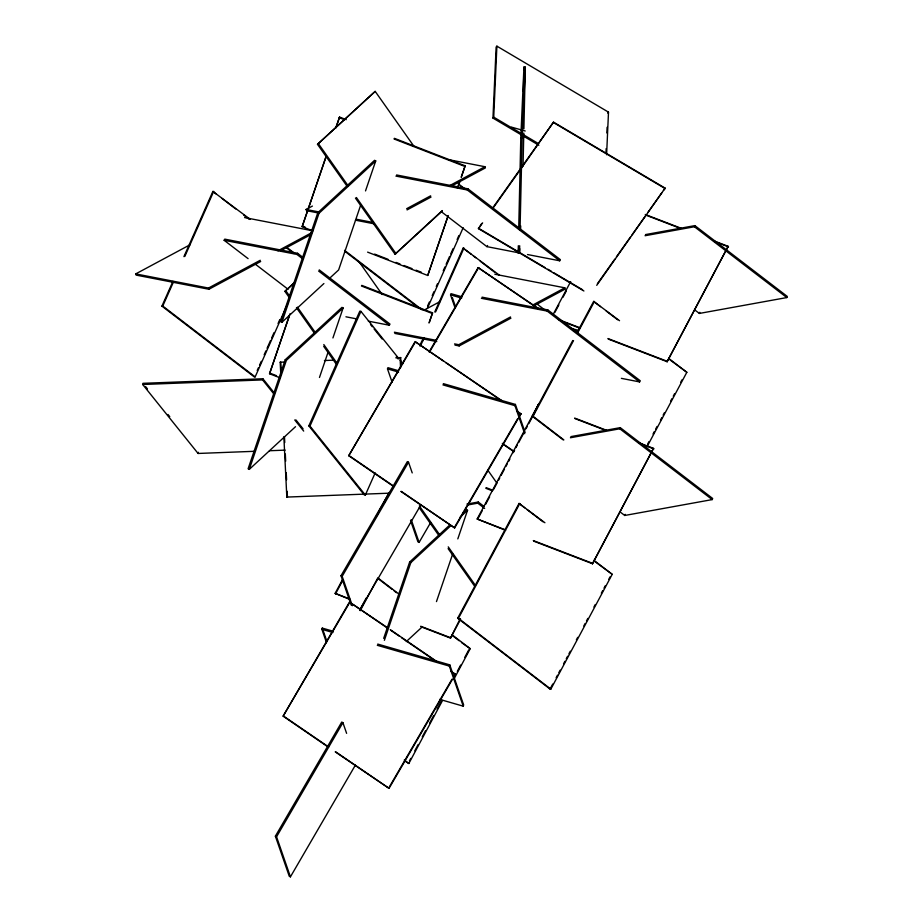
<?xml version="1.0" encoding="UTF-8"?>
<svg xmlns="http://www.w3.org/2000/svg" width="923" height="923" viewBox="0 0 923 923"><rect width="100%" height="100%" fill="white"/><g stroke="black" fill="none" stroke-linecap="round" stroke-linejoin="round"><path stroke-width="1.38" d="M519.707 248.656L519.522 252.914L518.172 252.867L518.334 245.703M518.726 228.477L520.791 138.069L523.952 67.056L525.302 67.091L523.895 128.805M519.522 252.914L519.684 245.737M520.041 229.954L522.141 138.104L525.302 67.091M523.399 91.446L523.791 74.232M523.883 69.929L523.952 67.056M523.041 166.117L523.791 133.108M538.847 145.234L492.963 118.098L496.124 47.085L496.886 46.15L608.499 112.145L606.607 154.752M492.963 118.098L493.724 117.163L496.886 46.15M518.172 252.867L518.299 250.029M520.595 228.766L520.722 225.927M605.973 152.849L606.157 148.591M606.849 132.97L607.103 127.293M253.744 451.335L198.076 453.458L142.696 384.487L142.984 383.322L262.882 378.753L274.489 393.221M198.076 453.458L198.364 452.293M274.212 394.375L262.594 379.918L262.882 378.753M312.828 230.865L302.144 226.712L326.257 155.849M335.995 127.224L339.572 117.059L346.263 119.655M302.144 226.712L326.131 156.575M335.868 127.962L339.572 117.059M365.52 190.911L375.719 160.925L374.553 160.325L317.824 212.694L280.707 321.723L281.884 322.323L323.904 283.534M281.884 322.323L318.989 213.294L375.719 160.925M280.234 377.911L269.539 373.757L289.949 313.797M269.539 373.757L289.361 315.885M332.926 337.956L343.125 307.97L341.96 307.371L285.23 359.728L248.114 468.757L249.291 469.369L295.51 426.691M249.291 469.369L286.395 360.328L343.125 307.97M360.881 204.537L338.614 269.954L329.153 278.688M319.473 377.472L328.276 351.582M367.608 252.129L427.73 275.469L448.14 215.509M457.427 188.246L459.746 181.439M461.131 177.343L465.169 165.817L394.363 138.323M448.013 216.236L427.73 275.469M457.75 187.623L460.069 180.804M461.465 176.72L465.169 165.817M422.976 340.749L423.899 338.014M428.999 323.027L432.575 312.851L361.758 285.369M429.333 322.392L432.575 312.851M383.68 638.358L409.65 562.038L449.57 525.187M384.383 640.32L410.816 562.638L450.736 525.787M436.475 601.588L452.708 553.881M457.808 538.894L467.546 510.269L466.38 509.669L463.231 512.577M392.125 382.249L387.498 368.9L387.925 367.666L397.617 370.458M326.511 642.685L321.885 629.336L322.3 628.101L333.388 631.297M455.177 308.247L450.551 294.899L450.978 293.664L462.065 296.86M524.679 433.706L514.965 405.659L515.392 404.424L443.34 383.645M439.671 699.369L463.219 706.164L449.351 666.094L449.766 664.86L377.726 644.081M463.219 706.164L463.646 704.93L449.766 664.86M467.915 504.95L477.791 503.162L478.252 502.02L483.952 506.392M645.05 235.723L694.431 226.758L694.881 225.616L787.284 296.433L786.823 297.564L699.357 313.439L694.788 309.943M570.426 437.756L619.806 428.791L620.256 427.649L712.66 498.466L712.21 499.597L624.733 515.472L620.164 511.977M699.357 313.439L699.807 312.309M624.733 515.472L625.183 514.342M287.595 303.875L255.163 376.872L254.321 376.953L161.917 306.136L172.924 281.377M183.919 256.617L212.878 191.442L250.225 219.339M161.917 306.136L162.76 306.055L173.189 282.6M184.773 256.525L213.721 191.361M257.217 370.435L258.382 367.827M259.536 365.22L261.278 361.308M264.163 354.79L265.905 350.878M267.059 348.271L270.543 340.46M271.697 337.853L274.016 332.638M278.065 323.512L279.807 319.6M375.188 472.876L365.346 495.04L364.227 494.855L308.847 425.884L359.797 311.189L360.916 311.374L398.436 358.089M365.346 495.04L309.966 426.068L360.916 311.374M427.591 305.986L429.333 302.075M432.229 295.556L433.96 291.656M436.279 286.442L437.433 283.834M443.225 270.797L444.967 266.885M446.121 264.278L449.593 256.456M450.759 253.86L453.066 248.645M457.127 239.519L458.858 235.607M427.28 308.513L463.173 227.704M419.711 345.871L422.03 340.656M434.768 311.974L463.138 248.114L499.343 275.135M420.553 345.779L424.026 337.968M435.61 311.893L463.981 248.033M348.871 599.062L335.141 593.362L342.571 579.482M375.615 517.665L389.114 492.432M335.499 593.927L342.918 580.048M384.072 503.081L385.422 500.566M386.772 498.039L388.791 494.255M360.847 608.095L366.246 598M360.27 610.68L377.807 577.879L399.486 594.493M553.131 314.443L570.668 281.63M554.827 312.47L558.876 304.902M562.926 297.333L566.295 291.022M505.585 530.344L477.156 518.991L538.536 404.193L536.194 409.789M563.088 439.821L532.283 416.215L572.756 340.518M576.806 332.949L593.674 301.406L619.541 320.708M478.183 518.288L482.233 510.719M485.602 504.408L489.651 496.839M493.701 489.271L497.07 482.971M498.42 480.445L499.77 477.918M501.12 475.391L504.489 469.092M505.839 466.565L507.189 464.038M508.538 461.523L509.888 458.996M513.257 452.685L514.607 450.159M515.957 447.643L517.307 445.117M518.657 442.59L524.056 432.506M526.075 428.71L527.425 426.195M528.775 423.669L534.844 412.316M532.283 416.215L533.056 416.285L573.529 340.587M577.579 333.018L594.435 301.475M593.962 560.342L612.214 574.325L550.835 689.135L550.062 689.066L457.658 618.26L519.049 503.45L544.916 522.741M457.658 618.26L458.431 618.318L519.811 503.508M460.612 619.171L450.493 638.105L460.254 618.618M409.408 760.91L410.758 758.394M414.796 750.814L418.177 744.515M422.226 736.946L425.595 730.635M429.645 723.067L433.695 715.498M437.064 709.187L441.113 701.618M457.3 671.333L460.669 665.033M464.719 657.453L468.769 649.884M404.632 760.817L408.831 763.506L442.555 700.419M454.024 678.97L470.211 648.696L451.958 634.701M728.155 246.326L667.121 361.701L728.155 246.326L713.444 240.684M647.623 444.136L648.973 441.609M653.023 434.041L654.361 431.514M655.711 428.999L657.061 426.472M660.441 420.161L661.791 417.646M663.141 415.119L664.491 412.593M670.56 401.24L671.909 398.713M673.259 396.198L674.609 393.671M680.678 382.318L682.028 379.791M647.046 446.72L686.839 372.292L668.587 358.297M653.53 448.37L592.497 563.734L653.53 448.37L638.82 442.717M550.062 689.066L552.762 684.024M556.131 677.713L557.48 675.186M558.83 672.671L560.18 670.144M563.549 663.833L564.899 661.306M566.249 658.791L567.599 656.265M568.949 653.738L570.299 651.223M576.367 639.858L577.717 637.343M583.786 625.99L585.136 623.463M586.486 620.937L587.836 618.41M593.904 607.057L595.254 604.542M601.335 593.177L602.673 590.662M604.023 588.136L605.373 585.609M608.753 579.309L610.103 576.783M248.091 258.636L224.139 240.28L224.797 239.138L297.575 253.283L303.286 257.644M224.139 240.28L296.918 254.413L297.575 253.283M395.909 176.097L467.292 189.976L467.949 188.834L560.353 259.64L559.696 260.782L527.506 254.529M368.323 321.146L389.321 325.231L389.979 324.088L319.254 269.885M393.74 486.559L348.732 455.731L415.085 341.602L502.066 400.824M348.732 455.731L415.604 341.602M441.286 211.667L486.917 246.637L487.575 245.495M429.091 351.951L478.137 267.601L539.067 308.974M429.622 351.951L478.668 267.601M351.178 605.13L341.002 575.744L407.355 461.615L408.52 462.227L412.223 472.911M352.344 605.73L342.168 576.344L408.52 462.227M328.115 746.995L283.119 716.167L349.471 602.038L387.891 627.998M283.119 716.167L349.99 602.038M359.647 610.207L420.957 504.777M481.402 298.302L547.177 311.086L547.847 309.943L640.25 380.761L639.581 381.903L621.387 378.361M410.527 520.445L417.923 541.813L419.1 542.412L430.637 522.568M454.854 526.698L517.607 418.777M519.049 416.296L521.01 413.804L454.658 527.921L400.847 491.428M355.332 765.213L290.422 876.85L289.257 876.25L275.377 836.18L341.741 722.063L342.906 722.663L346.61 733.347M290.422 876.85L276.554 836.78L342.906 722.663M389.241 787.134L451.993 679.213M335.222 751.864L389.045 788.357L452.512 679.201M453.954 676.721L455.397 674.24L450.655 670.998M583.913 290.999L478.495 228.673L481.679 223.493M492.409 208.356L553.512 122.136L665.125 188.13L596.72 285.345M478.495 228.673L482.625 222.847M492.536 208.863L519.776 170.42M521.426 168.09L553.512 122.136M597.423 283.673L614.764 259.201M616.414 256.871L630.444 237.061M632.093 234.73L646.135 214.932M647.784 212.602L661.826 192.792M663.475 190.461L665.125 188.13M607.738 113.091L608.499 112.145M347.198 186.411L317.5 144.334L375.188 91.377L413.954 146.33M317.5 144.334L375.188 91.377M289.037 297.218L284.907 291.368L295.418 281.677M284.907 291.368L295.314 282.057M355.447 198.11L395.044 254.217L442.325 210.582M395.044 254.217L442.221 210.963M460.196 517.065L467.546 510.269M406.282 641.6L422.042 627.063M260.678 261.497L208.91 289.257L136.131 275.112L135.716 273.9L190.011 244.78M317.697 212.844L306.505 210.663L306.09 209.452L312.401 206.071M135.716 273.9L208.494 288.045L260.263 260.274M277.95 250.791L312.043 232.515M280.88 250.664L311.189 234.407M406.651 208.702L430.637 195.826M449.582 185.673L484.933 166.717L485.348 167.928L451.255 186.215M407.066 209.913L431.053 197.049M423.865 310.255L440.283 301.452M454.566 343.898L458.766 344.706L510.534 316.947M533.263 304.763L564.83 287.826L565.234 289.049L533.667 305.974M454.97 345.11L459.169 345.929L510.938 318.158M645.5 234.58L694.881 225.616M570.875 436.614L620.256 427.649M466.957 504.073L478.252 502.02M280.823 375.142L280.188 362.231L280.8 362.174L281.088 367.908M401.124 366.212L400.697 357.605L400.086 357.663L400.582 367.7M283.857 436.821L286.822 497.082L287.445 497.024L287.157 491.29M280.188 362.231L285.08 362.001M324.435 360.535L333.618 360.155M395.805 357.824L400.697 357.605M142.696 384.487L262.594 379.918M269.447 450.736L285.149 450.136M286.822 497.082L389.598 493.17M455.397 674.24L451.324 671.817M520.791 138.069L522.141 138.104M686.839 372.292L670.098 359.982M612.214 574.325L594.331 561.149M470.211 648.696L461.454 642.512M308.847 425.884L309.966 426.068M448.543 159.644L484.933 166.717M396.578 174.966L467.949 188.834M306.09 209.452L318.689 211.898M356.474 219.247L373.273 222.512M355.493 220.193L373.688 223.724M486.917 246.637L520.503 253.167M244.583 217.563L311.766 230.612M494.843 274.223L564.83 287.826M482.06 297.16L547.847 309.943M345.929 316.797L357.132 318.977M394.386 332.199L436.371 340.356M394.79 333.411L436.775 341.579M511.377 127.109L525.21 130.997M571.51 328.426L578.444 330.422L578.017 331.657L573.864 330.457M450.551 294.899L461.638 298.094M387.498 368.9L398.586 372.096M442.913 384.879L514.965 405.659M321.885 629.336L332.961 632.532M377.299 645.315L449.351 666.094M645.258 214.482L681.359 228.35M646.942 215.555L680.378 228.396M715.14 241.757L728.512 246.891M558.461 319.531L579.852 327.746M607.934 338.533L666.775 361.135M562.822 321.631L580.209 328.311M608.292 339.099L667.121 361.701M574.637 418.061L606.734 430.383M574.994 418.615L605.753 430.43M640.516 443.79L653.888 448.924M477.156 518.991L505.239 529.779M533.309 540.566L592.151 563.18M533.667 541.132L592.497 563.734M335.141 593.362L349.852 599.015M420.726 626.244L450.136 637.539M421.073 626.798L450.493 638.105M339.249 117.683L344.591 119.759M394.029 138.958L464.846 166.44M302.467 226.089L305.144 227.127M374.623 254.102L387.983 259.282M396.002 262.397L400.005 263.955M404.02 265.512L412.027 268.616M416.042 270.174L421.384 272.25M361.435 285.992L432.252 313.485M269.874 373.123L276.554 375.719M486.19 487.667L492.87 490.263M485.856 488.302L492.536 490.886M317.824 212.694L318.989 213.294M285.23 359.728L286.395 360.328M409.65 562.038L410.816 562.638M341.002 575.744L342.168 576.344M275.377 836.18L276.554 836.78M553.627 122.644L665.241 188.65M493.724 117.163L521.01 133.293M523.491 134.758L538.374 143.561M478.379 228.154L516.822 250.894M519.303 252.36L545.343 267.751M547.824 269.216L551.55 271.42M554.031 272.885L582.551 289.753M478.137 267.601L538.536 308.986M517.457 411.37L521.01 413.804M416.273 342.421L443.513 361.078M445.878 362.704L501.547 400.836M516.938 411.381L520.491 413.816M502.32 443.375L514.157 451.497M502.977 444.194L513.638 451.497M349.252 455.72L393.071 485.74M401.367 491.417L454.658 527.921M390.256 629.624L436.441 661.26M353.024 604.473L387.372 628.009M390.925 630.444L399.209 636.12M401.574 637.735L435.921 661.272M283.638 716.156L328.646 746.984M335.741 751.853L389.045 788.357M694.431 226.758L786.823 297.564M467.292 189.976L559.696 260.782M458.246 183.735L465.088 188.984M460.819 186.446L464.246 189.065M593.674 301.406L600.515 306.655M606.215 311.028L617.625 319.773M547.177 311.086L639.581 381.903M536.99 303.979L544.974 310.105M463.138 248.114L471.122 254.229M473.407 255.983L475.691 257.725M480.248 261.232L495.086 272.597M619.806 428.791L712.21 499.597M344.544 250.352L422.123 309.805M344.844 251.31L418.996 308.132M533.056 416.285L563.849 439.89M296.918 254.413L302.617 258.786M318.597 271.027L389.321 325.231M286.73 247.306L294.714 253.433M212.878 191.442L216.294 194.061M222.005 198.433L235.688 208.933M243.672 215.047L249.383 219.42M287.03 248.264L293.872 253.513M254.933 263.874L288.022 289.234M519.049 503.45L524.749 507.823M527.033 509.565L543.001 521.807M477.791 503.162L484.644 508.411M162.76 306.055L255.163 376.872M458.431 618.318L550.835 689.135M378.176 578.686L391.871 589.186M394.144 590.928L396.429 592.681M452.328 635.509L459.169 640.758M404.262 760.01L408.831 763.506M400.224 360.316L402.901 363.65M370.515 324.538L372.304 326.765M374.092 328.992L382.134 339.006M396.417 356.797L398.205 359.024M295.925 419.919L303.079 428.814M294.749 419.965L303.69 431.087M145.661 386.656L147.449 388.883M167.986 414.473L169.774 416.7M318.458 143.746L348.156 185.835M356.405 197.522L396.002 253.629M359.093 261.809L382.191 294.541M487.644 469.957L496.712 482.81M285.865 290.791L289.984 296.629M297.414 307.151L315.562 332.868M323.811 344.556L337.01 363.27M296.456 307.74L314.605 333.457M323.685 346.321L336.053 363.847M419.354 505.942L439.983 535.178M448.232 546.866L475.449 585.447M419.238 507.708L439.036 535.755M448.105 548.62L474.503 586.024M515.392 404.424L525.106 432.472M452.362 297.668L455.604 307.013M411.231 519.707L419.1 542.412M322.3 628.101L326.465 640.124M458.766 344.706L459.169 345.929M208.494 288.045L208.91 289.257M284.48 436.764L284.757 442.509M285.322 453.989L285.68 461.154M286.245 472.634L286.591 479.81"/></g></svg>
